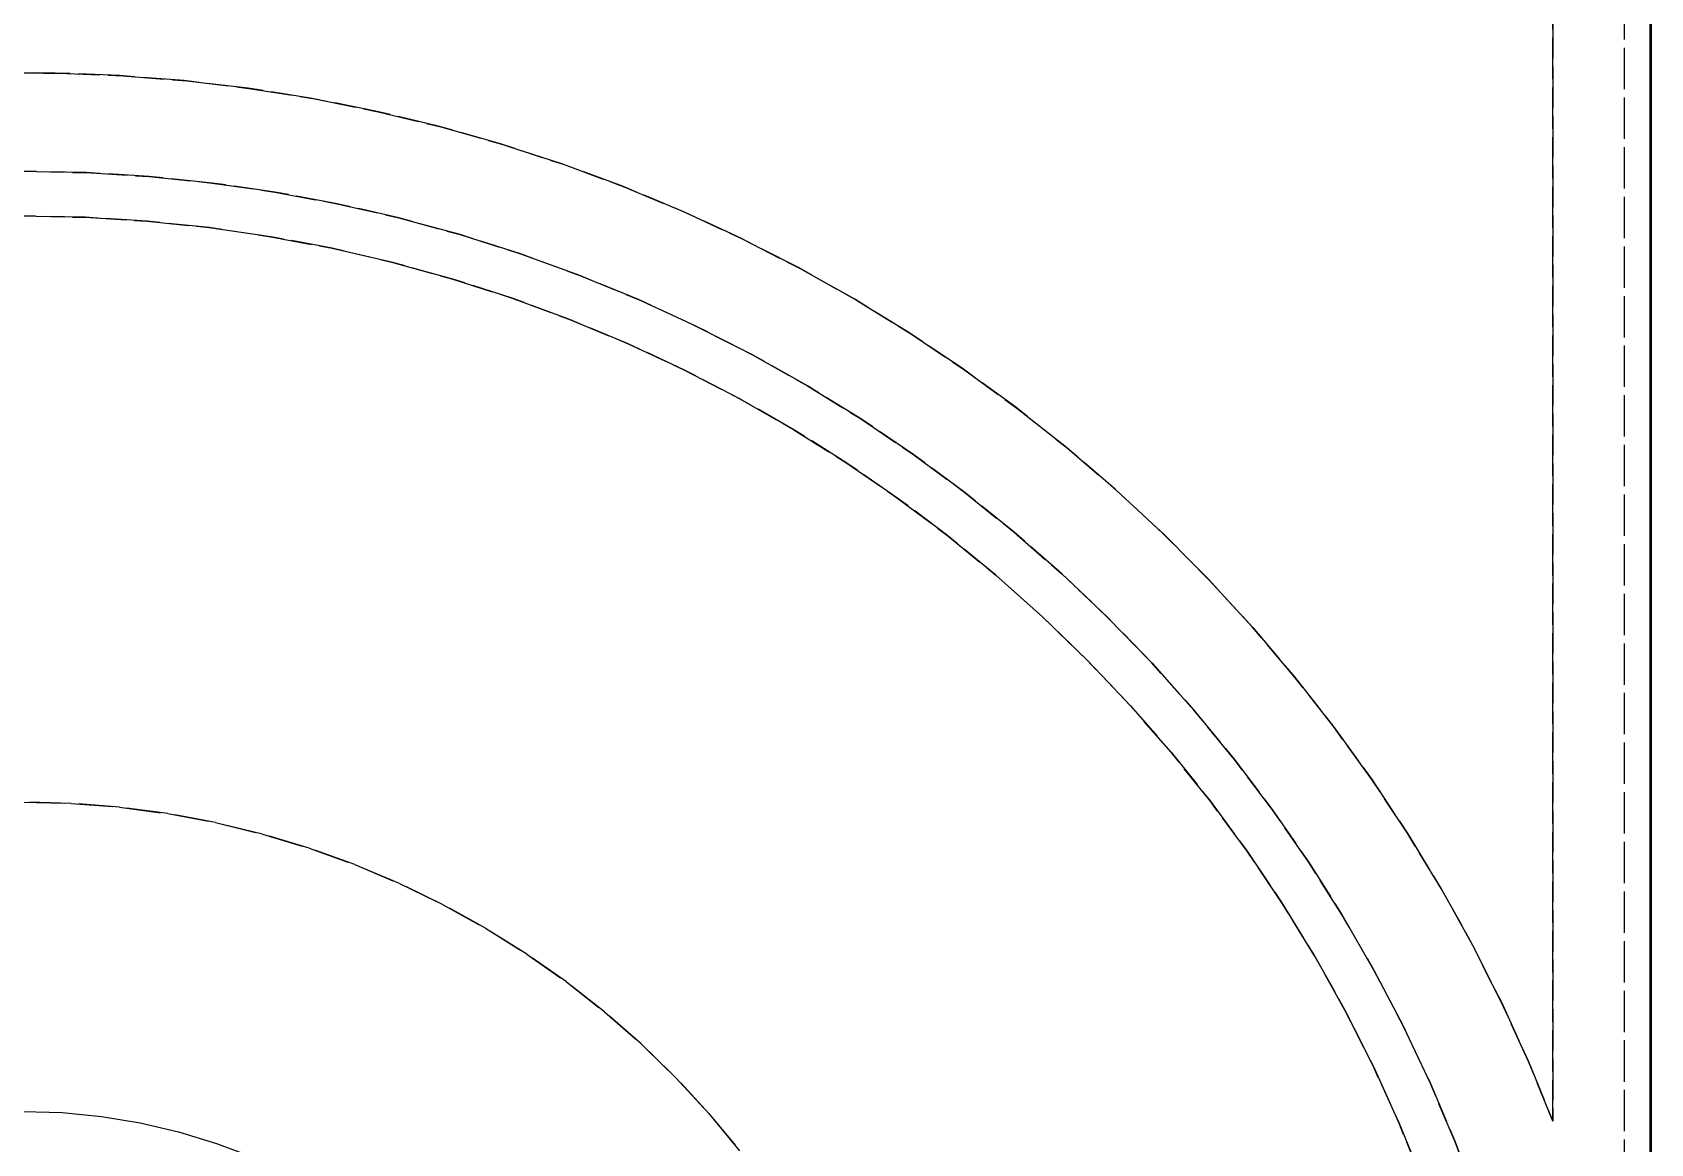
# Model space of a CAD drawing. Header units: millimetres. Extents: x 0 to 420, y 0 to 297.
# Drawn here: x 198.3 to 248, y 201.01 to 235.14 of the extents above; entities that cross this region are included whole.
import ezdxf

# ---------------------------------------------------------------- set-up
doc = ezdxf.new("R2010")
doc.units = ezdxf.units.MM
doc.linetypes.add('DASHED', pattern=[1.524, 1.27, -0.254])
doc.layers.add('HIDDEN', color=8, linetype='DASHED', lineweight=25)
doc.layers.add('VISIBLE', color=7, linetype='CONTINUOUS', lineweight=50)

msp = doc.modelspace()

# ---------------------------------------------------------------- linework, layer by layer
at = {"layer": 'HIDDEN'}
for points in [[(245, 260), (245, 201.6978)], [(245, 201.6978), (245, 260)], [(247.2, 145), (247.2, 260)], [(247.2, 145), (247.2, 260)], [(247.2, 145), (247.2, 260)], [(247.2, 145), (247.2, 260)], [(247.2, 145), (247.2, 260)], [(247.2, 145), (247.2, 260)], [(247.2, 145), (247.2, 260)], [(247.2, 145), (247.2, 260)], [(247.2, 145), (247.2, 260)], [(247.2, 145), (247.2, 260)], [(247.2, 145), (247.2, 260)], [(247.2, 145), (247.2, 260)], [(248, 260), (248, 145)], [(248, 260), (248, 145)], [(248, 260), (248, 145)], [(248, 260), (248, 145)], [(248, 260), (248, 145)], [(248, 260), (248, 145)], [(248, 260), (248, 145)], [(248, 260), (248, 145)], [(248, 260), (248, 145)], [(248, 260), (248, 145)], [(248, 260), (248, 145)], [(248, 260), (248, 145)], [(248, 260), (248, 145)], [(198.99255, 233.89023), (197.00745, 233.89023)], [(197.11447, 233.89222), (199.09612, 233.88808)], [(200.97612, 233.81205), (198.99255, 233.89023)], [(199.09612, 233.88808), (201.07608, 233.80604)], [(202.95508, 233.65583), (200.97612, 233.81205)], [(201.07608, 233.80604), (203.05128, 233.64623)], [(204.92634, 233.4218), (202.95508, 233.65583)], [(203.05128, 233.64623), (205.01868, 233.4089)], [(206.88686, 233.11032), (204.92634, 233.4218)], [(205.01868, 233.4089), (206.97522, 233.09441)], [(208.8336, 232.72188), (206.88686, 233.11032)], [(206.97522, 233.09441), (208.91789, 232.70325)], [(210.76352, 232.25708), (208.8336, 232.72188)], [(208.91789, 232.70325), (210.84368, 232.23602)], [(212.67365, 231.71664), (210.76352, 232.25708)], [(210.84368, 232.23602), (212.74961, 231.69345)], [(214.56101, 231.1014), (212.67365, 231.71664)], [(212.74961, 231.69345), (214.63274, 231.07638)], [(198, 230.871), (199.94474, 230.83106)], [(199.94482, 230.83106), (198, 230.871)], [(199.94474, 230.83106), (201.88621, 230.71132)], [(201.88636, 230.71131), (199.94482, 230.83106)], [(201.88621, 230.71132), (203.82112, 230.51198)], [(203.82134, 230.51195), (201.88636, 230.71131)], [(216.42268, 230.41231), (214.56101, 231.1014)], [(214.63274, 231.07638), (216.49016, 230.38575)], [(203.82112, 230.51198), (205.74621, 230.23337)], [(205.74651, 230.23332), (203.82134, 230.51195)], [(205.74621, 230.23337), (207.65825, 229.87596)], [(207.65862, 229.87589), (205.74651, 230.23332)], [(218.25578, 229.65044), (216.42268, 230.41231)], [(216.49016, 230.38575), (218.31899, 229.62265)], [(207.65825, 229.87596), (209.554, 229.44036)], [(209.55444, 229.44025), (207.65862, 229.87589)], [(220.05744, 228.81699), (218.25578, 229.65044)], [(198, 229.5), (199.91353, 229.46018)], [(199.91353, 229.46018), (198, 229.5)], [(199.91353, 229.46018), (201.82375, 229.3408)], [(201.82375, 229.3408), (199.91353, 229.46018)], [(201.82375, 229.3408), (203.72735, 229.14206)], [(203.72735, 229.14206), (201.82375, 229.3408)], [(203.72735, 229.14206), (205.62103, 228.8643)], [(205.62103, 228.8643), (203.72735, 229.14206)], [(209.554, 229.44036), (211.43027, 228.9273)], [(211.43077, 228.92715), (209.55444, 229.44025)], [(218.31899, 229.62265), (220.11641, 228.78823)], [(205.62103, 228.8643), (207.50152, 228.50801)], [(207.50152, 228.50801), (205.62103, 228.8643)], [(211.43027, 228.9273), (213.2839, 228.33764)], [(213.28446, 228.33745), (211.43077, 228.92715)], [(221.82489, 227.91322), (220.05744, 228.81699)], [(220.11641, 228.78823), (221.87964, 227.88381)], [(207.50152, 228.50801), (209.36556, 228.0738)], [(209.36556, 228.0738), (207.50152, 228.50801)], [(213.2839, 228.33764), (215.11175, 227.67239)], [(215.11238, 227.67214), (213.28446, 228.33745)], [(209.36556, 228.0738), (211.20993, 227.56243)], [(211.20993, 227.56243), (209.36556, 228.0738)], [(215.11175, 227.67239), (216.91075, 226.93265)], [(216.91144, 226.93235), (215.11238, 227.67214)], [(223.55538, 226.94056), (221.82489, 227.91322)], [(221.87964, 227.88381), (223.60596, 226.91077)], [(211.20993, 227.56243), (213.03142, 226.97478)], [(213.03142, 226.97478), (211.20993, 227.56243)], [(213.03142, 226.97478), (214.8269, 226.31186)], [(214.8269, 226.31186), (213.03142, 226.97478)], [(216.91075, 226.93265), (218.67787, 226.11968)], [(218.67861, 226.11932), (216.91144, 226.93235)], [(225.24622, 225.90051), (223.55538, 226.94056)], [(223.60596, 226.91077), (225.29269, 225.87062)], [(214.8269, 226.31186), (216.59324, 225.57483)], [(216.59324, 225.57483), (214.8269, 226.31186)], [(218.67787, 226.11968), (220.41012, 225.23485)], [(220.41091, 225.23443), (218.67861, 226.11932)], [(226.8948, 224.79468), (225.24622, 225.90051)], [(225.29269, 225.87062), (226.93722, 224.76496)], [(216.59324, 225.57483), (218.3274, 224.76496)], [(218.3274, 224.76496), (216.59324, 225.57483)], [(220.41012, 225.23485), (222.10459, 224.27966)], [(222.10543, 224.27916), (220.41091, 225.23443)], [(218.3274, 224.76496), (220.02636, 223.88365)], [(220.02636, 223.88365), (218.3274, 224.76496)], [(228.49855, 223.62479), (226.8948, 224.79468)], [(226.93722, 224.76496), (228.53702, 223.59552)], [(222.10459, 224.27966), (223.75841, 223.2557)], [(223.75929, 223.25513), (222.10543, 224.27916)], [(220.02636, 223.88365), (221.68719, 222.93243)], [(221.68719, 222.93243), (220.02636, 223.88365)], [(223.75841, 223.2557), (225.36881, 222.16471)], [(225.36972, 222.16406), (223.75929, 223.25513)], [(230.05498, 222.39265), (228.49855, 223.62479)], [(228.53702, 223.59552), (230.08961, 222.36408)], [(221.68719, 222.93243), (223.30702, 221.91295)], [(223.30702, 221.91295), (221.68719, 222.93243)], [(231.56169, 221.10017), (230.05498, 222.39265)], [(230.08961, 222.36408), (231.59259, 221.07257)], [(223.30702, 221.91295), (224.88304, 220.82697)], [(224.88304, 220.82697), (223.30702, 221.91295)], [(225.36881, 222.16471), (226.93305, 221.00853)], [(226.934, 221.0078), (225.36972, 222.16406)], [(224.88304, 220.82697), (226.41251, 219.67636)], [(226.41251, 219.67636), (224.88304, 220.82697)], [(226.93305, 221.00853), (228.44852, 219.78911)], [(228.44949, 219.78829), (226.934, 221.0078)], [(233.01633, 219.74937), (231.56169, 221.10017)], [(231.59259, 221.07257), (233.04364, 219.72297)], [(228.44852, 219.78911), (229.91264, 218.5085)], [(229.91364, 218.50759), (228.44949, 219.78829)], [(234.41665, 218.34232), (233.01633, 219.74937)], [(233.04364, 219.72297), (234.44051, 218.31737)], [(226.41251, 219.67636), (227.8928, 218.46313)], [(227.8928, 218.46313), (226.41251, 219.67636)], [(227.8928, 218.46313), (229.32134, 217.18937)], [(229.32134, 217.18937), (227.8928, 218.46313)], [(229.91264, 218.5085), (231.32296, 217.16886)], [(231.32397, 217.16786), (229.91364, 218.50759)], [(235.76047, 216.88123), (234.41665, 218.34232)], [(234.44051, 218.31737), (235.78105, 216.85794)], [(229.32134, 217.18937), (230.69565, 215.85729)], [(230.69565, 215.85729), (229.32134, 217.18937)], [(231.32296, 217.16886), (232.67709, 215.77246)], [(232.67811, 215.77136), (231.32397, 217.16786)], [(237.04572, 215.36835), (235.76047, 216.88123)], [(235.78105, 216.85794), (237.06318, 215.34695)], [(230.69565, 215.85729), (232.01337, 214.46919)], [(232.01337, 214.46919), (230.69565, 215.85729)], [(232.67709, 215.77246), (233.97275, 214.32163)], [(233.97377, 214.32044), (232.67811, 215.77136)], [(238.27039, 213.80603), (237.04572, 215.36835)], [(237.06318, 215.34695), (238.28492, 213.78672)], [(232.01337, 214.46919), (233.2722, 213.02748)], [(233.2722, 213.02748), (232.01337, 214.46919)], [(233.97275, 214.32163), (235.20775, 212.81884)], [(235.20877, 212.81755), (233.97377, 214.32044)], [(239.43259, 212.1967), (238.27039, 213.80603)], [(238.28492, 213.78672), (239.44438, 212.17967)], [(233.2722, 213.02748), (234.46996, 211.53465)], [(234.46996, 211.53465), (233.2722, 213.02748)], [(235.20775, 212.81884), (236.38003, 211.26662)], [(236.38104, 211.26522), (235.20877, 212.81755)], [(240.53051, 210.54285), (239.43259, 212.1967)], [(239.44438, 212.17967), (240.53977, 210.52828)], [(199.49022, 211.46032), (198, 211.5)], [(198, 211.5), (199.49022, 211.46032)], [(200.97622, 211.34137), (199.49022, 211.46032)], [(199.49022, 211.46032), (200.97622, 211.34137)], [(202.45378, 211.14351), (200.97622, 211.34137)], [(200.97622, 211.34137), (202.45378, 211.14351)], [(234.46996, 211.53465), (235.6046, 209.99329)], [(235.6046, 209.99329), (234.46996, 211.53465)], [(236.38003, 211.26662), (237.48759, 209.66758)], [(237.48858, 209.66608), (236.38104, 211.26522)], [(203.91871, 210.86729), (202.45378, 211.14351)], [(202.45378, 211.14351), (203.91871, 210.86729)], [(205.36687, 210.5135), (203.91871, 210.86729)], [(203.91871, 210.86729), (205.36687, 210.5135)], [(206.79415, 210.08313), (205.36687, 210.5135)], [(205.36687, 210.5135), (206.79415, 210.08313)], [(241.56245, 208.84704), (240.53051, 210.54285)], [(240.53977, 210.52828), (241.5694, 208.8351)], [(208.1965, 209.57741), (206.79415, 210.08313)], [(206.79415, 210.08313), (208.1965, 209.57741)], [(235.6046, 209.99329), (236.67413, 208.40606)], [(236.67413, 208.40606), (235.6046, 209.99329)], [(209.56994, 208.99777), (208.1965, 209.57741)], [(208.1965, 209.57741), (209.56994, 208.99777)], [(237.48759, 209.66758), (238.52857, 208.02442)], [(238.52953, 208.02282), (237.48858, 209.66608)], [(210.91059, 208.34586), (209.56994, 208.99777)], [(209.56994, 208.99777), (210.91059, 208.34586)], [(242.52682, 207.11192), (241.56245, 208.84704)], [(241.5694, 208.8351), (242.53167, 207.10276)], [(212.21464, 207.62351), (210.91059, 208.34586)], [(210.91059, 208.34586), (212.21464, 207.62351)], [(236.67413, 208.40606), (237.6767, 206.77572)], [(237.6767, 206.77572), (236.67413, 208.40606)], [(238.52857, 208.02442), (239.50121, 206.3399)], [(239.50215, 206.3382), (238.52953, 208.02282)], [(213.4784, 206.83279), (212.21464, 207.62351)], [(212.21464, 207.62351), (213.4784, 206.83279)], [(214.69829, 205.97593), (213.4784, 206.83279)], [(213.4784, 206.83279), (214.69829, 205.97593)], [(237.6767, 206.77572), (238.6106, 205.10508)], [(238.6106, 205.10508), (237.6767, 206.77572)], [(243.4221, 205.34016), (242.52682, 207.11192)], [(242.53167, 207.10276), (243.4251, 205.33394)], [(239.50121, 206.3399), (240.40388, 204.61688)], [(240.40478, 204.61507), (239.50215, 206.3382)], [(215.87084, 205.05535), (214.69829, 205.97593)], [(214.69829, 205.97593), (215.87084, 205.05535)], [(244.24692, 203.53452), (243.4221, 205.34016)], [(243.4251, 205.33394), (244.2483, 203.53135)], [(216.99273, 204.07368), (215.87084, 205.05535)], [(215.87084, 205.05535), (216.99273, 204.07368)], [(238.6106, 205.10508), (239.47418, 203.39704)], [(239.47418, 203.39704), (238.6106, 205.10508)], [(240.40388, 204.61688), (241.23505, 202.85825)], [(241.23591, 202.85634), (240.40478, 204.61507)], [(218.06079, 203.03368), (216.99273, 204.07368)], [(216.99273, 204.07368), (218.06079, 203.03368)], [(239.47418, 203.39704), (240.26597, 201.65455)], [(240.26597, 201.65455), (239.47418, 203.39704)], [(245, 201.6978), (244.24692, 203.53452)], [(244.2483, 203.53135), (245, 201.6978)], [(219.07198, 201.93832), (218.06079, 203.03368)], [(218.06079, 203.03368), (219.07198, 201.93832)], [(241.23505, 202.85825), (241.99332, 201.06699)], [(241.99413, 201.06497), (241.23591, 202.85634)], [(198, 202), (199.20996, 201.96039)], [(198, 202), (199.20996, 201.96039)], [(199.20996, 201.96039), (200.41473, 201.84173)], [(199.20996, 201.96039), (200.41473, 201.84173)], [(200.41473, 201.84173), (201.60917, 201.64453)], [(200.41473, 201.84173), (201.60917, 201.64453)], [(220.02344, 200.79069), (219.07198, 201.93832)], [(219.07198, 201.93832), (220.02344, 200.79069)], [(201.60917, 201.64453), (202.78815, 201.36963)], [(201.60917, 201.64453), (202.78815, 201.36963)], [(202.78815, 201.36963), (203.94663, 201.01821)], [(202.78815, 201.36963), (203.94663, 201.01821)], [(240.26597, 201.65455), (240.98459, 199.88064)], [(240.98459, 199.88064), (240.26597, 201.65455)], [(203.94663, 201.01821), (205.07964, 200.59177)], [(203.94663, 201.01821), (205.07964, 200.59177)], [(241.99332, 201.06699), (242.67742, 199.2461)], [(242.67817, 199.24398), (241.99413, 201.06497)]]:
    msp.add_lwpolyline(points, dxfattribs=at)
at = {"layer": 'VISIBLE'}
msp.add_lwpolyline([(248, 260), (248, 145)], dxfattribs=at)

doc.saveas('drawing.dxf')
